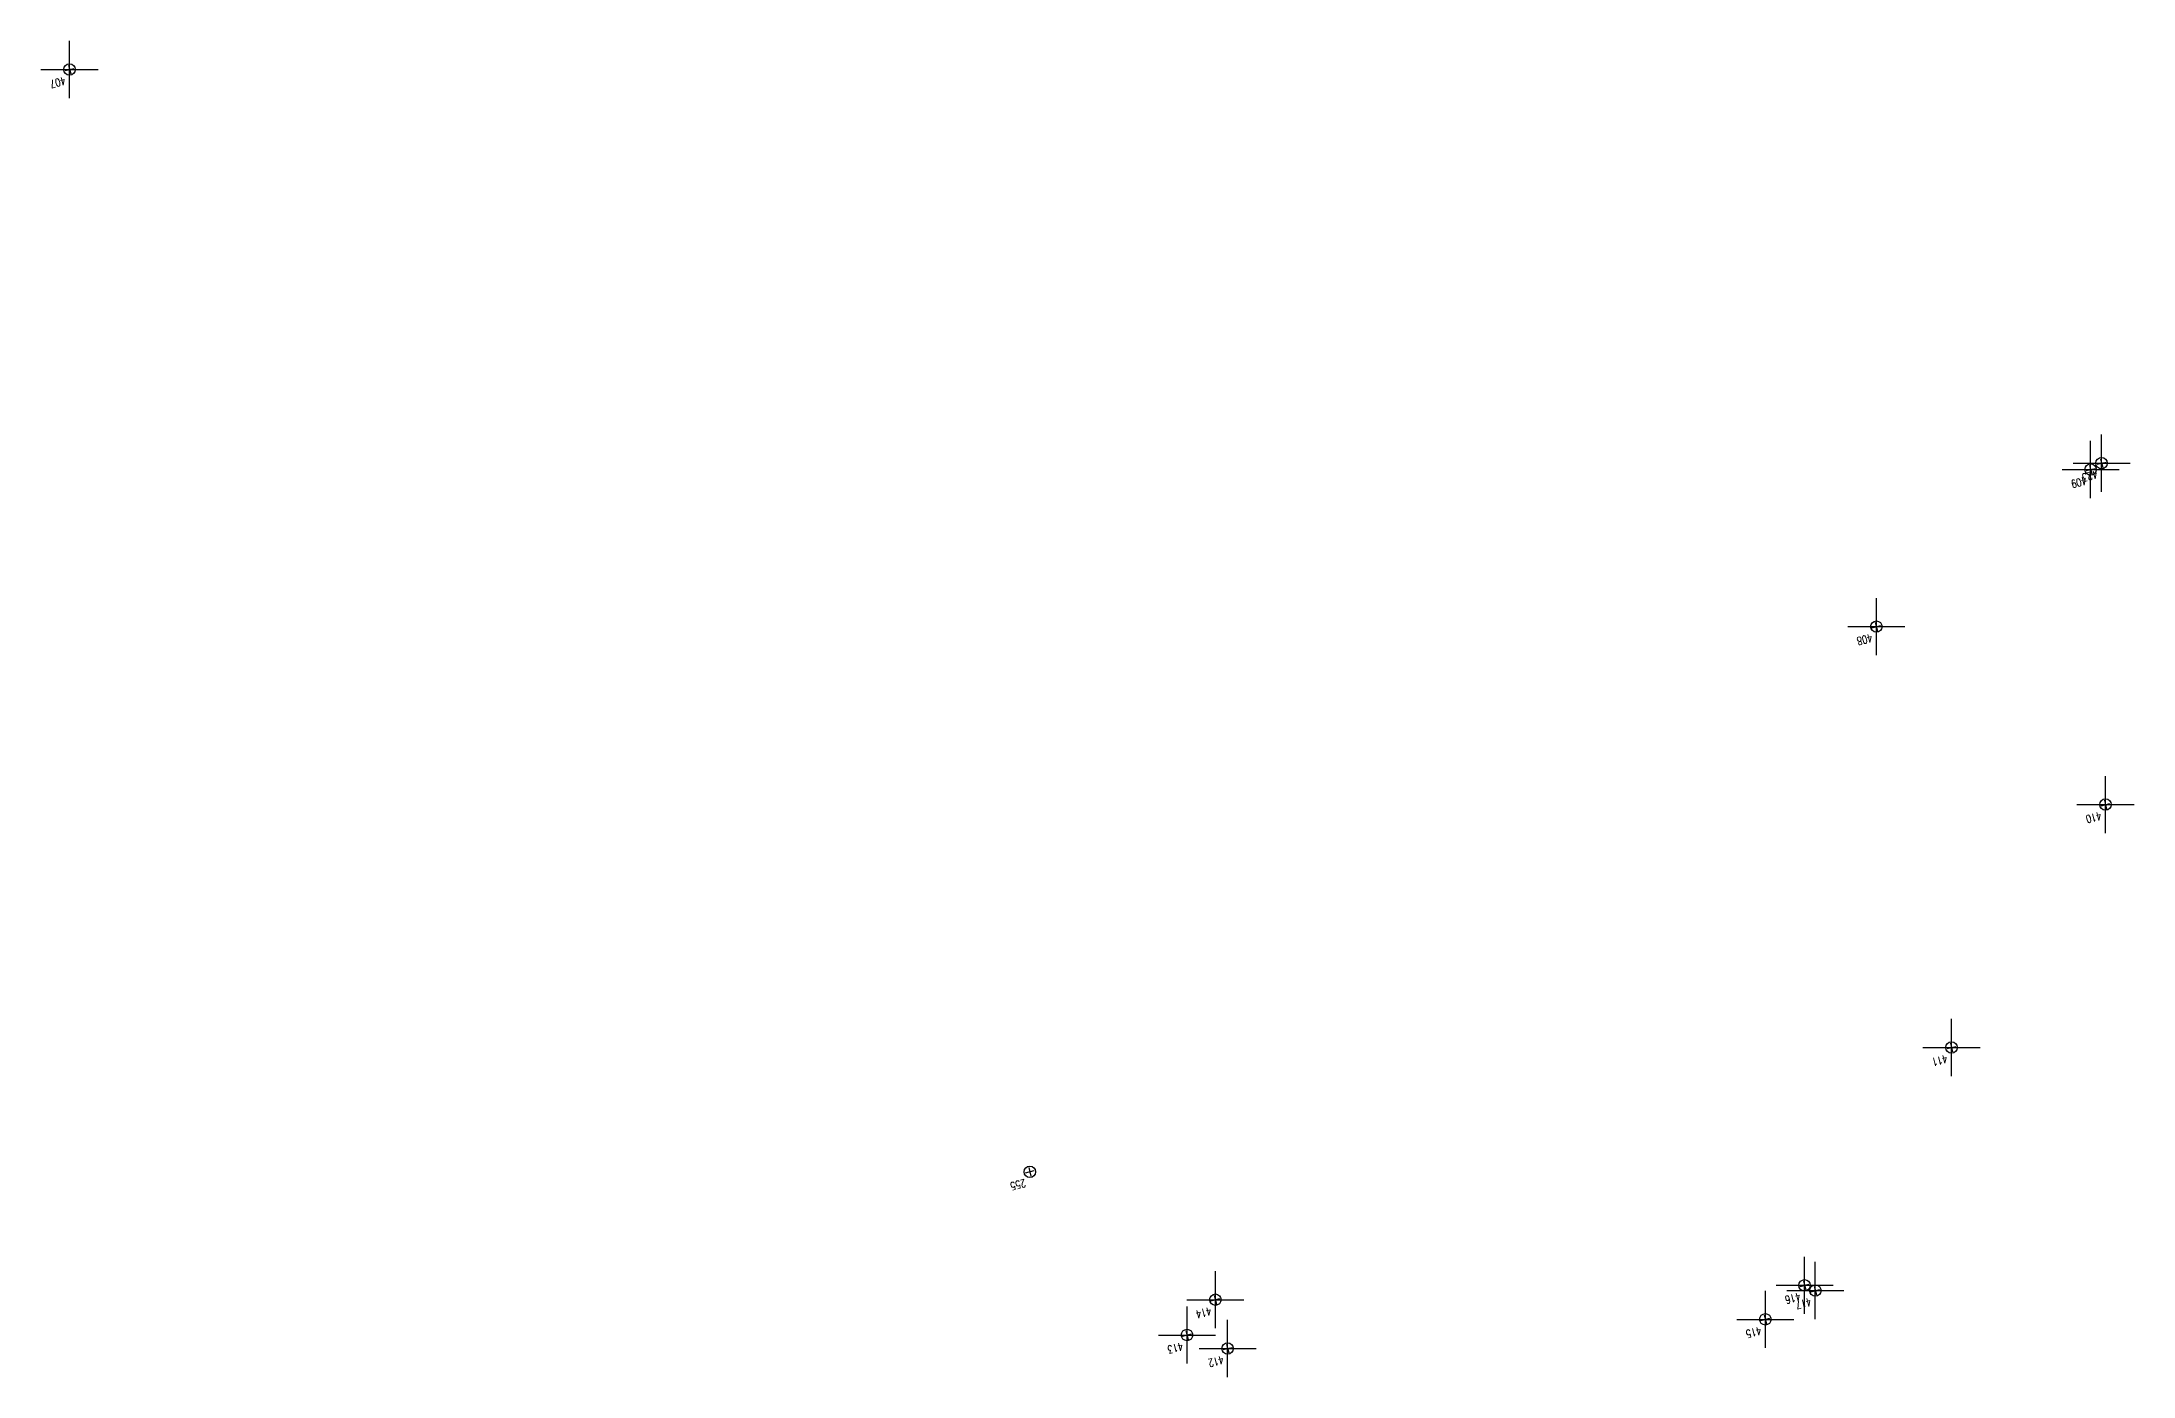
# Model space of a CAD drawing. Header units: metres. Extents: x 4462704 to 4462784, y 5794007 to 5794138.
# Drawn here: x 4462738.8 to 4462757.09, y 5794055.39 to 5794067.07 of the extents above; entities that cross this region are included whole.
import ezdxf
from ezdxf.enums import TextEntityAlignment as Align

# ---------------------------------------------------------------- set-up
doc = ezdxf.new("R2010")
doc.units = ezdxf.units.M
doc.header["$PDMODE"] = 2
doc.header["$PDSIZE"] = 0.25
for name, color, linetype in [('Keramik Pl.1', 60, 'Continuous'), ('Knochenreste', 40, 'Continuous'), ('Silex-Messer', 220, 'Continuous')]:
    doc.layers.add(name, color=color, linetype=linetype)
doc.styles.add('ROMANS', font='ROMANS.shx', dxfattribs={"width": 0.75})

# ---------------------------------------------------------------- blocks, each defined once
blk = doc.blocks.new('MESSPUNKT')
for p, q in [((0.04, 0), (-0.04, 0)), ((0, -0.04), (0, 0.04))]:
    blk.add_line(p, q)
blk.add_circle((0, 0), 0.05)
at = {"style": 'ROMANS', "width": 0.75, "flags": 1}
for tag, p in [('STANDPUNKT', (-0.06, -0.05)), ('MESSWERT', (-0.06, 0.05)), ('KOORDINATEN', (-0.06, -0.15))]:
    blk.add_attdef(tag, text='', height=0.07, dxfattribs=at).set_placement(p, align=Align.RIGHT)
at = {"style": 'ROMANS', "width": 0.75}
for tag, p in [('NUMMER', (0.06, 0.05)), ('INFO', (0.06, -0.15))]:
    blk.add_attdef(tag, p, '', height=0.07, dxfattribs=at)

msp = doc.modelspace()

# ---------------------------------------------------------------- linework, layer by layer
at = {"layer": 'Keramik Pl.1'}
for p in [(4462739.039, 5794066.824, 52.121), (4462739.039, 5794066.824, 52.121), (4462756.718, 5794063.325, 52.233), (4462756.718, 5794063.325, 52.233), (4462754.844, 5794061.951, 52.305), (4462754.844, 5794061.951, 52.305), (4462756.848, 5794060.394, 52.272), (4462756.848, 5794060.394, 52.272), (4462755.501, 5794058.269, 52.338), (4462755.501, 5794058.269, 52.338), (4462754.216, 5794056.189, 52.346), (4462754.216, 5794056.189, 52.346), (4462754.31, 5794056.143, 52.358), (4462754.31, 5794056.143, 52.358), (4462749.062, 5794056.063, 52.37), (4462749.062, 5794056.063, 52.37), (4462748.814, 5794055.754, 52.396), (4462748.814, 5794055.754, 52.396), (4462753.873, 5794055.891, 52.37), (4462753.873, 5794055.891, 52.37), (4462749.169, 5794055.636, 52.376), (4462749.169, 5794055.636, 52.376)]:
    msp.add_point(p, dxfattribs=at)
at = {"layer": 'Knochenreste'}
msp.add_point((4462756.814, 5794063.381, 52.231), dxfattribs=at)
msp.add_point((4462756.814, 5794063.381, 52.231), dxfattribs=at)

# ---------------------------------------------------------------- block references
at = {"layer": 'Keramik Pl.1'}
ref = msp.add_blockref('MESSPUNKT', (4462739.039, 5794066.824, 52.121), dxfattribs=dict(at, rotation=194.2283887535801))
ref.add_attrib('NUMMER', '407', (4462738.993, 5794066.761, 52.121), dxfattribs={"layer": '0', "color": 0, "height": 0.07, "rotation": 194.2284, "style": 'ROMANS', "width": 0.75})
ref = msp.add_blockref('MESSPUNKT', (4462739.039, 5794066.824, 52.121), dxfattribs=dict(at, rotation=194.2283887535801))
ref.add_attrib('NUMMER', '407', (4462738.993, 5794066.761, 52.121), dxfattribs={"layer": '0', "color": 0, "height": 0.07, "rotation": 194.2284, "style": 'ROMANS', "width": 0.75})
ref = msp.add_blockref('MESSPUNKT', (4462756.718, 5794063.325, 52.233), dxfattribs=dict(at, rotation=194.2283887535801))
ref.add_attrib('NUMMER', '409', (4462756.672, 5794063.262, 52.233), dxfattribs={"layer": '0', "color": 0, "height": 0.07, "rotation": 194.2284, "style": 'ROMANS', "width": 0.75})
ref = msp.add_blockref('MESSPUNKT', (4462756.718, 5794063.325, 52.233), dxfattribs=dict(at, rotation=194.2283887535801))
ref.add_attrib('NUMMER', '409', (4462756.672, 5794063.262, 52.233), dxfattribs={"layer": '0', "color": 0, "height": 0.07, "rotation": 194.2284, "style": 'ROMANS', "width": 0.75})
ref = msp.add_blockref('MESSPUNKT', (4462754.844, 5794061.951, 52.305), dxfattribs=dict(at, rotation=194.2283887535801))
ref.add_attrib('NUMMER', '408', (4462754.798, 5794061.888, 52.305), dxfattribs={"layer": '0', "color": 0, "height": 0.07, "rotation": 194.2284, "style": 'ROMANS', "width": 0.75})
ref = msp.add_blockref('MESSPUNKT', (4462754.844, 5794061.951, 52.305), dxfattribs=dict(at, rotation=194.2283887535801))
ref.add_attrib('NUMMER', '408', (4462754.798, 5794061.888, 52.305), dxfattribs={"layer": '0', "color": 0, "height": 0.07, "rotation": 194.2284, "style": 'ROMANS', "width": 0.75})
ref = msp.add_blockref('MESSPUNKT', (4462756.848, 5794060.394, 52.272), dxfattribs=dict(at, rotation=194.2283887535801))
ref.add_attrib('NUMMER', '410', (4462756.802, 5794060.331, 52.272), dxfattribs={"layer": '0', "color": 0, "height": 0.07, "rotation": 194.2284, "style": 'ROMANS', "width": 0.75})
ref = msp.add_blockref('MESSPUNKT', (4462756.848, 5794060.394, 52.272), dxfattribs=dict(at, rotation=194.2283887535801))
ref.add_attrib('NUMMER', '410', (4462756.802, 5794060.331, 52.272), dxfattribs={"layer": '0', "color": 0, "height": 0.07, "rotation": 194.2284, "style": 'ROMANS', "width": 0.75})
ref = msp.add_blockref('MESSPUNKT', (4462755.501, 5794058.269, 52.338), dxfattribs=dict(at, rotation=194.2283887535801))
ref.add_attrib('NUMMER', '411', (4462755.455, 5794058.206, 52.338), dxfattribs={"layer": '0', "color": 0, "height": 0.07, "rotation": 194.2284, "style": 'ROMANS', "width": 0.75})
ref = msp.add_blockref('MESSPUNKT', (4462755.501, 5794058.269, 52.338), dxfattribs=dict(at, rotation=194.2283887535801))
ref.add_attrib('NUMMER', '411', (4462755.455, 5794058.206, 52.338), dxfattribs={"layer": '0', "color": 0, "height": 0.07, "rotation": 194.2284, "style": 'ROMANS', "width": 0.75})
ref = msp.add_blockref('MESSPUNKT', (4462754.216, 5794056.189, 52.346), dxfattribs=dict(at, rotation=194.2283887535801))
ref.add_attrib('NUMMER', '416', (4462754.17, 5794056.126, 52.346), dxfattribs={"layer": '0', "color": 0, "height": 0.07, "rotation": 194.2284, "style": 'ROMANS', "width": 0.75})
ref = msp.add_blockref('MESSPUNKT', (4462754.216, 5794056.189, 52.346), dxfattribs=dict(at, rotation=194.2283887535801))
ref.add_attrib('NUMMER', '416', (4462754.17, 5794056.126, 52.346), dxfattribs={"layer": '0', "color": 0, "height": 0.07, "rotation": 194.2284, "style": 'ROMANS', "width": 0.75})
ref = msp.add_blockref('MESSPUNKT', (4462754.31, 5794056.143, 52.358), dxfattribs=dict(at, rotation=194.2283887535801))
ref.add_attrib('NUMMER', '417', (4462754.264, 5794056.08, 52.358), dxfattribs={"layer": '0', "color": 0, "height": 0.07, "rotation": 194.2284, "style": 'ROMANS', "width": 0.75})
ref = msp.add_blockref('MESSPUNKT', (4462754.31, 5794056.143, 52.358), dxfattribs=dict(at, rotation=194.2283887535801))
ref.add_attrib('NUMMER', '417', (4462754.264, 5794056.08, 52.358), dxfattribs={"layer": '0', "color": 0, "height": 0.07, "rotation": 194.2284, "style": 'ROMANS', "width": 0.75})
ref = msp.add_blockref('MESSPUNKT', (4462749.062, 5794056.063, 52.37), dxfattribs=dict(at, rotation=194.2283887535801))
ref.add_attrib('NUMMER', '414', (4462749.016, 5794055.999, 52.37), dxfattribs={"layer": '0', "color": 0, "height": 0.07, "rotation": 194.2284, "style": 'ROMANS', "width": 0.75})
ref = msp.add_blockref('MESSPUNKT', (4462749.062, 5794056.063, 52.37), dxfattribs=dict(at, rotation=194.2283887535801))
ref.add_attrib('NUMMER', '414', (4462749.016, 5794055.999, 52.37), dxfattribs={"layer": '0', "color": 0, "height": 0.07, "rotation": 194.2284, "style": 'ROMANS', "width": 0.75})
ref = msp.add_blockref('MESSPUNKT', (4462748.814, 5794055.754, 52.396), dxfattribs=dict(at, rotation=194.2283887535801))
ref.add_attrib('NUMMER', '413', (4462748.768, 5794055.691, 52.396), dxfattribs={"layer": '0', "color": 0, "height": 0.07, "rotation": 194.2284, "style": 'ROMANS', "width": 0.75})
ref = msp.add_blockref('MESSPUNKT', (4462748.814, 5794055.754, 52.396), dxfattribs=dict(at, rotation=194.2283887535801))
ref.add_attrib('NUMMER', '413', (4462748.768, 5794055.691, 52.396), dxfattribs={"layer": '0', "color": 0, "height": 0.07, "rotation": 194.2284, "style": 'ROMANS', "width": 0.75})
ref = msp.add_blockref('MESSPUNKT', (4462753.873, 5794055.891, 52.37), dxfattribs=dict(at, rotation=194.2283887535801))
ref.add_attrib('NUMMER', '415', (4462753.827, 5794055.828, 52.37), dxfattribs={"layer": '0', "color": 0, "height": 0.07, "rotation": 194.2284, "style": 'ROMANS', "width": 0.75})
ref = msp.add_blockref('MESSPUNKT', (4462753.873, 5794055.891, 52.37), dxfattribs=dict(at, rotation=194.2283887535801))
ref.add_attrib('NUMMER', '415', (4462753.827, 5794055.828, 52.37), dxfattribs={"layer": '0', "color": 0, "height": 0.07, "rotation": 194.2284, "style": 'ROMANS', "width": 0.75})
ref = msp.add_blockref('MESSPUNKT', (4462749.169, 5794055.636, 52.376), dxfattribs=dict(at, rotation=194.2283887535801))
ref.add_attrib('NUMMER', '412', (4462749.124, 5794055.573, 52.376), dxfattribs={"layer": '0', "color": 0, "height": 0.07, "rotation": 194.2284, "style": 'ROMANS', "width": 0.75})
ref = msp.add_blockref('MESSPUNKT', (4462749.169, 5794055.636, 52.376), dxfattribs=dict(at, rotation=194.2283887535801))
ref.add_attrib('NUMMER', '412', (4462749.124, 5794055.573, 52.376), dxfattribs={"layer": '0', "color": 0, "height": 0.07, "rotation": 194.2284, "style": 'ROMANS', "width": 0.75})
at = {"layer": 'Knochenreste'}
ref = msp.add_blockref('MESSPUNKT', (4462756.814, 5794063.381, 52.231), dxfattribs=dict(at, rotation=194.2283887535801))
ref.add_attrib('NUMMER', '423', (4462756.768, 5794063.318, 52.231), dxfattribs={"layer": '0', "color": 0, "height": 0.07, "rotation": 194.2284, "style": 'ROMANS', "width": 0.75})
ref = msp.add_blockref('MESSPUNKT', (4462756.814, 5794063.381, 52.231), dxfattribs=dict(at, rotation=194.2283887535801))
ref.add_attrib('NUMMER', '423', (4462756.768, 5794063.318, 52.231), dxfattribs={"layer": '0', "color": 0, "height": 0.07, "rotation": 194.2284, "style": 'ROMANS', "width": 0.75})
at = {"layer": 'Silex-Messer'}
ref = msp.add_blockref('MESSPUNKT', (4462747.439, 5794057.182, 52.316), dxfattribs=dict(at, rotation=194.2283887535801))
ref.add_attrib('NUMMER', '255', (4462747.393, 5794057.119, 52.316), dxfattribs={"layer": '0', "color": 0, "height": 0.07, "rotation": 194.2284, "style": 'ROMANS', "width": 0.75})
ref = msp.add_blockref('MESSPUNKT', (4462747.439, 5794057.182, 52.316), dxfattribs=dict(at, rotation=194.2283887535801))
ref.add_attrib('NUMMER', '255', (4462747.393, 5794057.119, 52.316), dxfattribs={"layer": '0', "color": 0, "height": 0.07, "rotation": 194.2284, "style": 'ROMANS', "width": 0.75})

doc.saveas('drawing.dxf')
